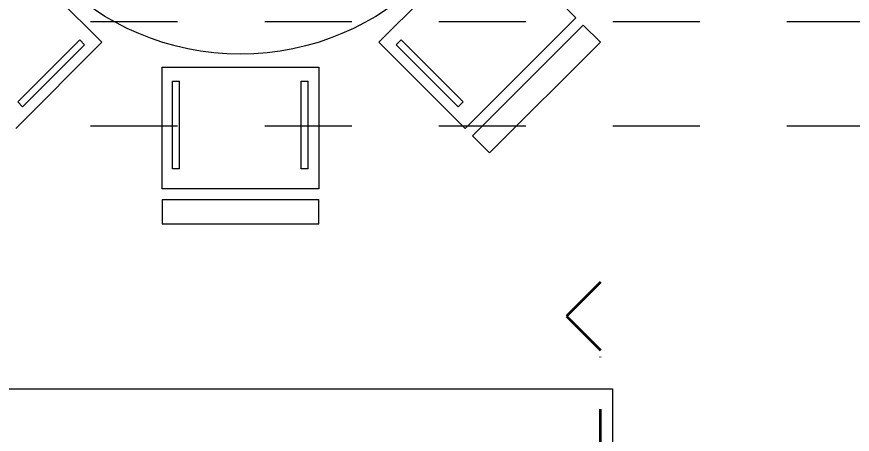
# Model space of a CAD drawing. Header units: centimetres. Extents: x -26724 to 60145, y -23645 to 6771.
# Drawn here: x -10517 to -10276.9, y 1805.8 to 1925.9 of the extents above; entities that cross this region are included whole.
import ezdxf

# ---------------------------------------------------------------- set-up
doc = ezdxf.new("R2010")
doc.units = ezdxf.units.CM
doc.linetypes.add('ACAD_ISO04W100', pattern=[30, 24, -3, 0, -3])
doc.linetypes.add('DALEKOVOD_VN', pattern=[5, 2.5, -2.5])
doc.layers.add('3.IZGLED 2', color=7, linetype='Continuous', lineweight=9, true_color=0x4a4a4a)
doc.layers.add('IZGLED 2', color=253, linetype='Continuous', lineweight=9, true_color=0x828282)
doc.layers.add('4.KOTE', color=88, linetype='Continuous', lineweight=15)
doc.styles.get("Standard").update_dxf_attribs({"font": 'calibri.ttf'})
doc.dimstyles.new('ja 1 50', dxfattribs={"dimtxt": 10, "dimasz": 5, "dimexe": 5, "dimexo": 5, "dimgap": 1, "dimtad": 1, "dimdec": 0, "dimtxsty": 'Standard', "dimblk": 'ARCHTICK', "dimcen": 2.5, "dimclrd": 256, "dimclrt": 7, "dimadec": 0, "dimazin": 0, "dimtfac": 1, "dimtdec": 0, "dimtix": 1, "dimtmove": 1, "dimatfit": 3, "dimldrblk": 'ARCHTICK', "dimfxl": 10, "dimfxlon": 1, "dimlwd": 0, "dimlwe": 9, "dimarcsym": 0})

# ---------------------------------------------------------------- blocks, each defined once
blk = doc.blocks.new('_ArchTick')
at = {"color": 0, "linetype": 'ByBlock', "const_width": 0.15}
blk.add_lwpolyline([(-0.5, -0.5), (0.5, 0.5)], dxfattribs=at)
blk = doc.blocks.new('*D2089')
at = {"layer": '4.KOTE', "color": 0, "lineweight": 9, "transparency": 16777216}
for p, q in [((-6.71, 1833.89), (-18.93, 1833.89)), ((-23.93, 1743.89), (-8.93, 1743.89))]:
    blk.add_line(p, q, dxfattribs=at)
at = {"layer": '4.KOTE', "lineweight": 0, "transparency": 16777216}
blk.add_line((-13.93, 1833.89), (-13.93, 1743.89), dxfattribs=at)
at = {"layer": 'Defpoints', "color": 0, "transparency": 16777216}
for p in [(0, 1833.89, 13.5), (-18710.07, 1743.89, 13.5), (-13.93, 1743.89)]:
    blk.add_point(p, dxfattribs=at)
at = {"layer": '4.KOTE', "lineweight": 0, "transparency": 16777216, "xscale": 5, "yscale": 5, "zscale": 5}
for p, rotation in [((-13.93, 1833.89), 90), ((-13.93, 1743.89), 270)]:
    blk.add_blockref('_ArchTick', p, dxfattribs=dict(at, rotation=rotation))
at = {"layer": '4.KOTE', "color": 7, "transparency": 16777216, "insert": (-20.05, 1788.89), "char_height": 10, "attachment_point": 5, "rotation": 90}
blk.add_mtext('90', dxfattribs=at)

msp = doc.modelspace()

# ---------------------------------------------------------------- linework, layer by layer
at = {"layer": '3.IZGLED 2', "transparency": 33554687}
for p, q in [((-10524.32, 1950.34, 13.5), (-10492.5, 1918.52, 13.5)), ((-10412.92, 1918.52, 13.5), (-10381.1, 1950.34, 13.5)), ((-10381.1, 1950.34, 13.5), (-10356.35, 1925.59, 13.5)), ((-10356.35, 1925.59, 13.5), (-10388.17, 1893.77, 13.5)), ((-10386.05, 1891.65, 13.5), (-10354.23, 1923.47, 13.5)), ((-10349.28, 1918.52, 13.5), (-10354.23, 1923.47, 13.5)), ((-10492.5, 1918.52, 13.5), (-10517.24, 1893.77, 13.5)), ((-10516.67, 1901.41, 13.5), (-10498.86, 1919.22, 13.5)), ((-10498.86, 1919.22, 13.5), (-10497.45, 1917.81, 13.5)), ((-10388.17, 1893.77, 13.5), (-10412.92, 1918.52, 13.5)), ((-10407.97, 1917.81, 13.5), (-10406.56, 1919.22, 13.5)), ((-10388.75, 1901.41, 13.5), (-10406.56, 1919.22, 13.5)), ((-10381.1, 1886.7, 13.5), (-10349.28, 1918.52, 13.5)), ((-10515.26, 1900, 13.5), (-10497.45, 1917.81, 13.5)), ((-10390.16, 1900, 13.5), (-10407.97, 1917.81, 13.5)), ((-10475.21, 1876.36, 13.5), (-10475.21, 1911.36, 13.5)), ((-10475.21, 1911.36, 13.5), (-10430.21, 1911.36, 13.5)), ((-10430.21, 1911.36, 13.5), (-10430.21, 1876.36, 13.5)), ((-10472.21, 1907.36, 13.5), (-10470.21, 1907.36, 13.5)), ((-10472.21, 1882.17, 13.5), (-10472.21, 1907.36, 13.5)), ((-10470.21, 1882.17, 13.5), (-10470.21, 1907.36, 13.5)), ((-10435.21, 1907.36, 13.5), (-10433.21, 1907.36, 13.5)), ((-10435.21, 1882.17, 13.5), (-10435.21, 1907.36, 13.5)), ((-10433.21, 1882.17, 13.5), (-10433.21, 1907.36, 13.5)), ((-10515.26, 1900, 13.5), (-10516.67, 1901.41, 13.5)), ((-10388.75, 1901.41, 13.5), (-10390.16, 1900, 13.5)), ((-10386.05, 1891.65, 13.5), (-10381.1, 1886.7, 13.5)), ((-10470.21, 1882.17, 13.5), (-10472.21, 1882.17, 13.5)), ((-10433.21, 1882.17, 13.5), (-10435.21, 1882.17, 13.5)), ((-10430.21, 1876.36, 13.5), (-10475.21, 1876.36, 13.5)), ((-10475.21, 1873.36, 13.5), (-10475.21, 1866.36, 13.5)), ((-10475.21, 1873.36, 13.5), (-10430.21, 1873.36, 13.5)), ((-10430.21, 1866.36, 13.5), (-10430.21, 1873.36, 13.5)), ((-10475.21, 1866.36, 13.5), (-10430.21, 1866.36, 13.5))]:
    msp.add_line(p, q, dxfattribs=at)
at = {"layer": '3.IZGLED 2', "color": 4, "linetype": 'DALEKOVOD_VN', "ltscale": 10}
for p, q in [((-9520.73, 1924.39, 13.5), (-10720.73, 1924.39, 13.5)), ((-9520.73, 1894.39, 13.5), (-10720.73, 1894.39, 13.5))]:
    msp.add_line(p, q, dxfattribs=at)
at = {"layer": '3.IZGLED 2', "ltscale": 12, "elevation": 13.5}
msp.add_lwpolyline([(-10345.83, 858.89), (-10490.83, 858.89), (-10490.83, 713.89), (-10570.83, 713.89), (-10570.83, 573.89), (-10755.83, 573.89), (-10755.83, 713.89), (-10770.83, 713.89), (-10770.83, 606.49), (-10895.83, 606.48), (-10895.83, 1818.89), (-10345.83, 1818.89), (-10345.83, 858.89)], dxfattribs=at)
at = {"layer": '3.IZGLED 2', "transparency": 33554687}
msp.add_circle((-10452.71, 1990.12, 13.5), 75, dxfattribs=at)
at = {"layer": 'IZGLED 2', "color": 32, "lineweight": 35}
for p, q in [((-10349.25, 1849.52, 13.5), (-10359.02, 1839.76, 13.5)), ((-10359.02, 1839.76, 13.5), (-10349.25, 1829.99, 13.5))]:
    msp.add_line(p, q, dxfattribs=at)
at = {"layer": 'IZGLED 2', "color": 32, "linetype": 'ACAD_ISO04W100', "lineweight": 35, "ltscale": 5}
msp.add_line((-10349.25, 942.49, 13.5), (-10349.25, 1829.99, 13.5), dxfattribs=at)

# ---------------------------------------------------------------- dimensions: what is measured, and where the dimension line sits
at = {"layer": '4.KOTE'}
dim = msp.add_linear_dim(base=(-13.93, 1743.89), p1=(0, 1833.89, 13.5), p2=(-18710.07, 1743.89, 13.5), angle=90, dimstyle='ja 1 50', dxfattribs=at)
dim.commit()
dim.dimension.update_dxf_attribs({"geometry": '*D2089', "text_midpoint": (-20.05, 1788.89)})

doc.saveas('drawing.dxf')
